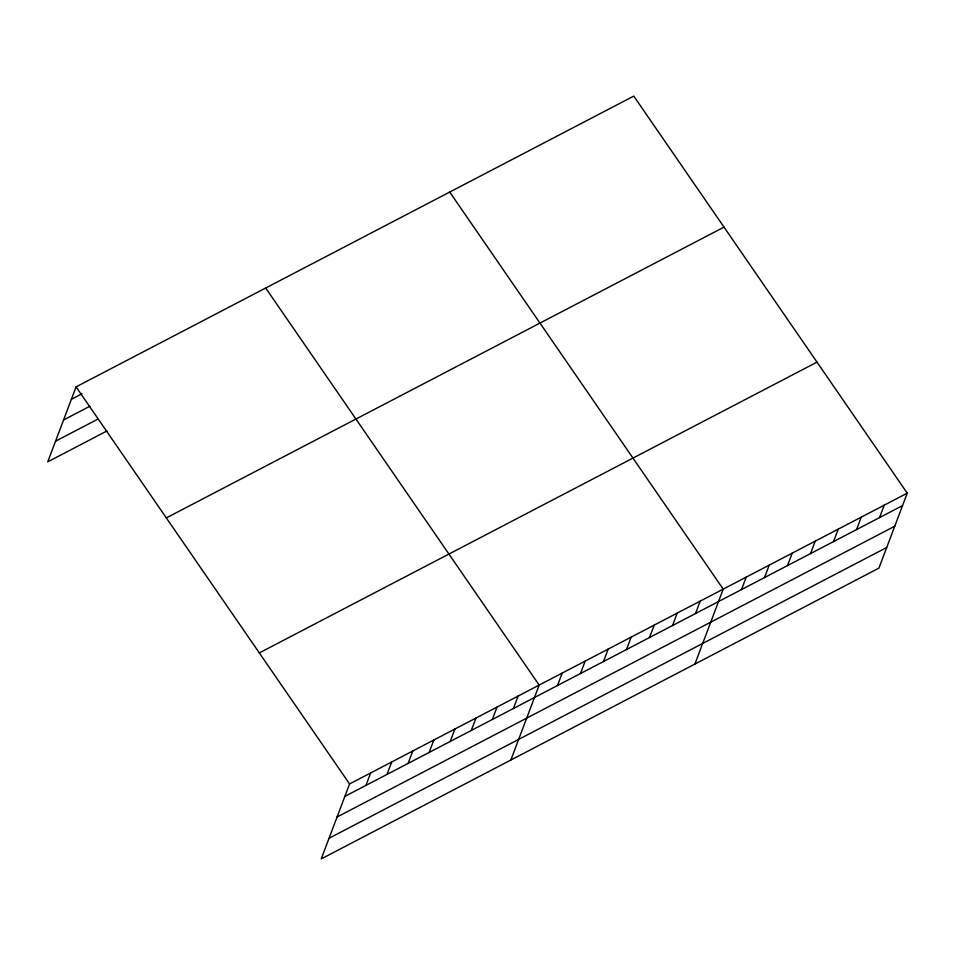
<?xml version="1.0" encoding="UTF-8"?>
<svg xmlns="http://www.w3.org/2000/svg" width="955" height="955" viewBox="0 0 955 955"><rect width="100%" height="100%" fill="white"/><g stroke="black" fill="none" stroke-linecap="round" stroke-linejoin="round"><path stroke-width="1.43" d="M907.25 493.162L349.566 783.948L321.238 858.903L878.922 568.118L907.25 493.162L633.762 96.097L76.078 386.882L47.75 461.838L107.008 430.932M365.932 785.404L370.636 772.965M387.002 774.421L391.705 761.983M408.072 763.427L412.775 751M429.141 752.445L433.833 740.006M450.211 741.462L454.902 729.023M471.281 730.48L475.972 718.041M492.338 719.485L497.042 707.058M513.408 708.503L518.111 696.076M510.853 760.037L539.181 685.081L265.681 288.016M557.481 685.523L562.185 673.096M580.485 673.526L585.188 661.099M603.488 661.54L608.192 649.102M626.492 649.543L631.195 637.104M649.507 637.546L654.199 625.107M672.511 625.549L677.202 613.122M695.515 613.552L700.206 601.125M694.894 664.083L723.21 589.128L449.721 192.05M741.522 589.569L746.213 577.13M764.525 577.572L769.229 565.133M787.529 565.575L792.232 553.148M810.532 553.578L815.236 541.151M833.536 541.592L838.239 529.154M856.54 529.595L861.243 517.156M879.543 517.598L884.246 505.159M71.374 399.309L81.903 393.818M63.579 419.949L89.913 406.209M55.545 441.198L97.685 419.233M166.325 517.908L724.009 227.135M259.318 652.922L817.003 362.136M344.862 796.386L902.547 505.601M337.067 817.014L894.751 526.229M329.033 838.275L886.717 547.49M76.078 386.882L349.566 783.948"/></g></svg>
